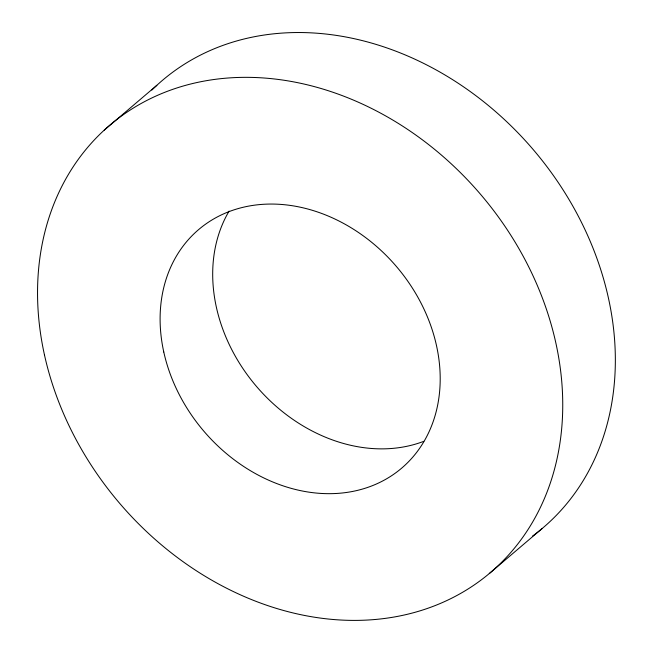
<?xml version="1.0" encoding="UTF-8"?>
<svg xmlns="http://www.w3.org/2000/svg" width="653" height="653" viewBox="0 0 653 653"><rect width="100%" height="100%" fill="white"/><g stroke="black" fill="none" stroke-linecap="round" stroke-linejoin="round"><path stroke-width="0.98" d="M104.276 130.094L156.867 85.298M489.285 573.554L541.868 528.759M151.871 90.049A293.695 237.553 49.6 0 1 533.444 149.855A293.695 237.553 49.6 0 1 532.383 536.203M423.781 441.33A156.638 126.698 49.6 0 1 255.845 385.678A156.638 126.698 49.6 0 1 229.105 211.099M44.428 354.734A293.695 237.553 49.6 0 0 479.792 580.999A293.695 237.553 49.6 0 0 376.267 110.847A293.695 237.553 49.6 0 0 44.428 354.734M163.772 351.991A156.638 126.698 49.6 0 0 395.963 472.666A156.638 126.698 49.6 0 0 340.752 221.922A156.638 126.698 49.6 0 0 163.772 351.991"/></g></svg>
